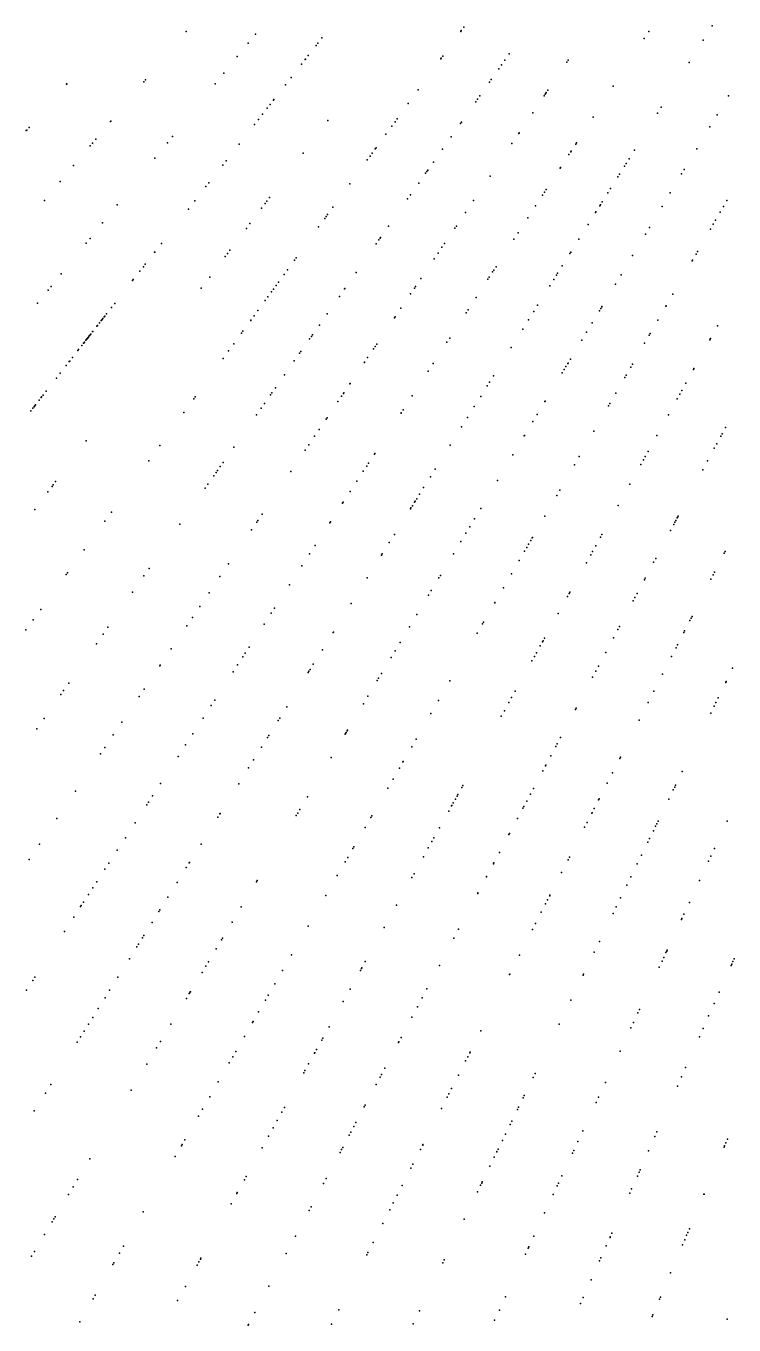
# Model space of a CAD drawing. Header units: metres. Extents: x -4327 to 4266, y -3886 to 3992.
# Drawn here: x -832.6 to -565.5, y -1408.1 to -918.2 of the extents above; entities that cross this region are included whole.
import ezdxf

# ---------------------------------------------------------------- set-up
doc = ezdxf.new("R2010")
doc.units = ezdxf.units.M

msp = doc.modelspace()

# ---------------------------------------------------------------- linework, layer by layer
for p in [(-772.15, -920.22, 2481.81), (-668.57, -920.21, -918.52), (-668.36, -919.92, -904.98), (-667.39, -918.59, 2515.08), (-597.63, -920.27, 2503.04), (-573.75, -918.19, 2503.12), (-748.82, -924.71, 2478.97), (-746.05, -921.3, 2487.17), (-723.11, -925.53, -909.92), (-722.44, -924.68, -910.1), (-720.91, -922.72, 2491.56), (-599.31, -922.86, 2498.96), (-577.12, -923.58, 2502.82), (-752.85, -929.69, 2502.79), (-727.27, -930.86, 2520.68), (-727.12, -930.68, -902.67), (-726.06, -929.31, 2488.17), (-676.12, -930.6, 2511.35), (-675.94, -930.35, 2510.67), (-675.35, -929.54, -905.27), (-650.3, -928.72, 2515.01), (-728.64, -932.61, -899.45), (-654.21, -934.31, 2497.37), (-653.18, -932.83, -935.09), (-651.93, -931.05, -921.94), (-628.56, -931.88, -936.42), (-628.52, -931.82, 2507.9), (-628.04, -931.11, 2517.04), (-582.33, -931.93, 2473.64), (-817.26, -940.15, 2507.07), (-817.17, -940.05, 2496.53), (-788.12, -939.24, 2508.66), (-787.48, -938.48, 2489.38), (-761.19, -939.99, 2498.92), (-757.92, -935.95, 2505.59), (-734.73, -940.41, 2482.83), (-732.59, -937.68, 2514.12), (-657.73, -939.33, -902.47), (-657.05, -938.37, -916.83), (-684.59, -942.26, 2503.04), (-661.37, -944.54, -912.58), (-637.09, -944.53, -918.99), (-636.65, -943.87, 2485.67), (-636.45, -943.57, 2502.87), (-636.27, -943.31, -923.98), (-635.7, -942.46, 2514.46), (-611.02, -940.88, -939.8), (-567.57, -944.59, 2476.92), (-741.62, -949.23, -895.94), (-740.48, -947.77, -926.55), (-739.18, -946.11, -928.06), (-739.08, -945.97, 2508), (-688.35, -947.43, 2498.95), (-662.91, -946.74, 2490.93), (-662.26, -945.8, 2506.34), (-592.88, -948.81, 2489.11), (-800.67, -954.2, 2524.13), (-800.58, -954.09, 2492.94), (-746.38, -955.32, 2501.18), (-744.92, -953.45, -888.69), (-743.33, -951.42, -921.75), (-718.72, -953.78, 2491.57), (-693.34, -954.3, 2495.78), (-692.56, -953.22, 2500.01), (-668.7, -955, 2498.37), (-668.28, -954.41, -911.82), (-641.42, -950.95, -912.92), (-618.6, -952.56, 2490.48), (-594.33, -951.13, -940.57), (-571.81, -951.64, 2495.42), (-832.47, -957.65, 2498.78), (-832.29, -957.44, 2528.89), (-831.43, -956.45, 2485.56), (-777.3, -959.89, 2485.8), (-696.77, -959.02, -906.01), (-694.56, -955.98, -909.28), (-672.19, -959.98, 2497.18), (-646.7, -958.77, 2514.01), (-646.49, -958.46, -913.97), (-574.57, -956.25, 2500.15), (-808.36, -963.37, 2489.94), (-807.49, -962.33, 2490.62), (-806.28, -960.89, 2517.57), (-779.21, -962.25, 2526.4), (-752.17, -962.74, -926.4), (-700.81, -964.58, 2519.09), (-700.47, -964.12, -898.53), (-675.42, -964.6, 2512.76), (-649.23, -962.53, 2509.44), (-625.19, -962.71, -923.86), (-624.9, -962.27, -910.11), (-603, -965, -930.23), (-579.53, -964.5, 2518.03), (-783.95, -968.09, 2493.39), (-757.07, -969.01, 2491.85), (-728.01, -966.11, 2502.73), (-703.81, -968.71, 2508.63), (-702.77, -967.28, -893.33), (-701.98, -966.19, -896.38), (-678.85, -969.49, -905.59), (-627.76, -966.66, -903.05), (-627.08, -965.61, 2502.88), (-626.95, -965.42, 2480.95), (-606.14, -970.02, 2497.26), (-605.05, -968.28, 2510.84), (-814.65, -970.87, 2512.72), (-758.34, -970.63, 2516.74), (-681.81, -973.73, 2504.47), (-681.38, -973.11, 2520.59), (-681, -972.57, -902.32), (-657.5, -974.79, -905.8), (-631.07, -971.76, -911.91), (-630.95, -971.58, 2489.67), (-608.65, -974.05, -918.23), (-606.75, -971.01, -912.3), (-585.21, -973.95, -929.9), (-584.2, -972.27, -933.47), (-819.72, -976.9, 2504.52), (-764.7, -978.77, -911.25), (-763.54, -977.29, -915.08), (-710.36, -977.72, -926.81), (-684.4, -977.43, -930.67), (-612.05, -979.49, 2482.19), (-609.33, -975.13, -904.95), (-825.63, -983.95, 2519.19), (-768.9, -984.15, 2482.83), (-741.73, -984.31, 2494.09), (-740.69, -982.93, 2521.68), (-688.61, -983.44, 2483.82), (-687.53, -981.9, -899.68), (-663.69, -983.96, -899.97), (-637.69, -981.96, -910.15), (-636.99, -980.89, -902.01), (-636.37, -979.92, 2489.71), (-615.19, -984.51, 2477.22), (-613.07, -981.12, -912.55), (-589.51, -981.11, -926.36), (-568.14, -984.05, -945.56), (-798.13, -985.61, 2531.59), (-771.32, -987.25, 2521.4), (-743.73, -986.96, 2500.82), (-742.35, -985.13, 2492.75), (-718.78, -989.32, -915.76), (-716.77, -986.56, -923.62), (-666.74, -988.49, -901.04), (-640.37, -986.08, 2508.91), (-617.68, -988.49, -913.23), (-617.58, -988.34, -908.99), (-617.56, -988.3, 2490.31), (-616.14, -986.02, 2513.07), (-615.88, -985.61, -916.73), (-592.61, -986.27, -911.66), (-570.68, -988.44, -938.25), (-569.43, -986.28, -939.32), (-803.7, -992.48, 2528.54), (-749.43, -994.53, 2485.77), (-748.07, -992.72, 2488.02), (-722.18, -994, -909.67), (-719.84, -990.78, -917.11), (-719.33, -990.07, -894.76), (-695.78, -993.68, -889.96), (-670.75, -994.43, -893.16), (-670.22, -993.64, 2483.12), (-643.24, -990.5, 2509.47), (-620.52, -993.03, -907.17), (-597.38, -994.21, -912.83), (-573.27, -992.94, 2499.59), (-572.43, -991.48, -932.79), (-808.39, -998.28, 2489.09), (-699.42, -998.87, 2494.95), (-699, -998.27, -918.85), (-698.81, -998, -925.92), (-648.47, -998.56, -900.78), (-646.9, -996.15, 2506.02), (-623.95, -998.53, 2508.95), (-598.9, -996.75, -913.11), (-574.37, -994.83, 2504.36), (-809.83, -1000.06, 2493.53), (-784.06, -1003.55, -907.87), (-783.99, -1003.46, -906.74), (-781.42, -1000.18, 2499.45), (-756.59, -1004.03, 2519.79), (-755.63, -1002.75, 2520.03), (-700.43, -1000.32, -913.44), (-677.09, -1003.83, -925.44), (-675.63, -1001.66, 2489.27), (-674.66, -1000.23, 2475.38), (-627.35, -1003.97, 2504.83), (-627.08, -1003.53, 2507.28), (-579.79, -1004.22, -913.62), (-579.22, -1003.24, 2468.44), (-788.31, -1008.99, 2524.89), (-787.6, -1008.08, -901.49), (-757.44, -1005.16, 2526.07), (-731.31, -1006.57, -895.17), (-730.62, -1005.61, 2491.38), (-678.56, -1006, -890.25), (-655.25, -1009, -931.01), (-630.3, -1008.7, -897.83), (-603.73, -1004.78, 2480.19), (-581.26, -1006.77, 2470.11), (-581.09, -1006.47, -920.82), (-819.27, -1011.72, 2472.74), (-792.34, -1014.15, 2520.72), (-792.1, -1013.84, 2489.72), (-789.59, -1010.63, -896.45), (-763.27, -1012.89, 2514.51), (-735.21, -1011.93, -876.34), (-733.91, -1010.14, -867.7), (-708, -1011.13, 2484.23), (-683.59, -1013.46, -921.71), (-658.33, -1013.74, 2483.46), (-657.83, -1012.97, -927.32), (-656.53, -1010.97, 2487.01), (-656.05, -1010.24, -893.88), (-633.49, -1013.79, -928.22), (-632.44, -1012.11, 2486.41), (-632.01, -1011.42, 2481.25), (-608.08, -1012.02, -904.41), (-608.07, -1012, 2483.95), (-824.18, -1017.77, 2514.1), (-823.09, -1016.44, 2514.15), (-766.44, -1017.09, 2528.37), (-739.91, -1018.4, -858.6), (-739.26, -1017.5, 2486.8), (-738.2, -1016.05, -860.64), (-737.27, -1014.76, 2486.83), (-712.36, -1017.36, 2516.73), (-712.26, -1017.21, -895.5), (-686.05, -1017.11, -922.93), (-685.59, -1016.43, -907.74), (-634.95, -1016.14, -930.37), (-610.21, -1015.56, -899.41), (-828.23, -1022.77, 2483.32), (-799.12, -1022.82, 2481.82), (-742.31, -1021.7, -872.54), (-741.32, -1020.33, -854.2), (-714.35, -1020.2, -887.85), (-687.47, -1019.22, 2498.12), (-662.79, -1020.61, 2493.37), (-639.55, -1023.49, -931.83), (-591.16, -1023.92, -900.59), (-591.07, -1023.77, 2501.21), (-588.5, -1019.31, -906.72), (-803.56, -1028.51, 397.87), (-803.11, -1027.93, 285.09), (-802.88, -1027.64, 342.2), (-802.23, -1026.81, 2478.32), (-800.31, -1024.35, -886.64), (-746.55, -1027.54, 2511.34), (-745.1, -1025.54, -865.63), (-718.94, -1026.75, -912.24), (-693.6, -1028.3, 2479.29), (-693.34, -1027.91, 2519.43), (-691.14, -1024.65, 2507.99), (-666.51, -1026.34, -919.56), (-665.78, -1025.21, -890.69), (-641.04, -1025.88, 2495.78), (-641.03, -1025.86, -896.64), (-616.24, -1025.6, -900.09), (-615.74, -1024.77, 2466.54), (-615.37, -1024.15, 2485.76), (-615.28, -1024.01, 2475.02), (-807.43, -1033.47, 290.37), (-807.38, -1033.39, 115.81), (-805.81, -1031.39, 171.22), (-805.61, -1031.13, -926.38), (-804.87, -1030.19, 2513.04), (-804.86, -1030.17, -927.66), (-804.83, -1030.14, 520.3), (-804.2, -1029.33, 167.99), (-804.14, -1029.26, 277.26), (-803.87, -1028.91, 461.17), (-750.71, -1033.26, 2508.31), (-747.78, -1029.23, -900.67), (-747.75, -1029.19, -875.86), (-721.89, -1030.97, -869.55), (-645.17, -1032.49, -888.12), (-643.01, -1029.03, 2496.48), (-621.07, -1033.64, -921.65), (-618.98, -1030.15, 2489.88), (-594.14, -1029.09, -905.13), (-571.65, -1031.28, 2505.4), (-810.83, -1037.81, -1.08), (-810.81, -1037.79, -52.1), (-810.52, -1037.42, 350.06), (-809.99, -1036.74, 64.99), (-809.73, -1036.41, 8.25), (-809.7, -1036.37, 59.22), (-809.43, -1036.02, 6.81), (-809.32, -1035.88, 224.04), (-809.23, -1035.77, 594.25), (-809.06, -1035.55, 528.03), (-808.71, -1035.1, -919.23), (-808.54, -1034.88, 408.18), (-808.52, -1034.86, 117.42), (-808.18, -1034.42, 227.41), (-754.16, -1038.02, 2472.96), (-751.26, -1034.02, -894.43), (-725.56, -1036.21, -909.08), (-724.92, -1035.29, -864.07), (-724.53, -1034.73, -880.9), (-700.25, -1038.16, -874.29), (-673.76, -1037.5, -913.83), (-672.7, -1035.87, 2509.79), (-622.88, -1036.64, -917.04), (-599.17, -1037.79, 2489.61), (-597.45, -1034.81, -898.89), (-597.05, -1034.11, 2505.23), (-574.54, -1036.5, 2500.37), (-574.41, -1036.26, -903.5), (-574.27, -1036, 2485.14), (-815.05, -1043.22, 538.66), (-813.01, -1040.61, 2504.98), (-812.71, -1040.22, -893.01), (-811.53, -1038.71, 467.99), (-756.13, -1040.72, 2519.61), (-729.36, -1041.63, 2527.95), (-728.92, -1041, 2499.2), (-703.69, -1043.26, 2532.59), (-701.49, -1040.01, -905.69), (-700.84, -1039.04, -909.01), (-649.56, -1039.51, -918.97), (-817.43, -1046.27, 2502.04), (-816.24, -1044.74, -921.34), (-816.21, -1044.71, -57.52), (-816.1, -1044.56, 664.97), (-758.24, -1043.63, -854.34), (-731.35, -1044.47, -897.48), (-704.92, -1045.08, 2530.1), (-704.86, -1044.99, -869.86), (-680.82, -1048.37, -904.57), (-678.96, -1045.5, 2526.15), (-629.51, -1047.69, 2490.49), (-628.85, -1046.57, -887.59), (-628.16, -1045.43, 2502.35), (-628.09, -1045.32, -894.69), (-627.2, -1043.84, 2505.48), (-604.39, -1046.83, 2497.34), (-603.76, -1045.74, -928.13), (-580.76, -1047.72, -894.02), (-580.57, -1047.37, -893.72), (-821.1, -1050.96, -110.45), (-819.64, -1049.09, 605.4), (-735.05, -1049.76, -851.74), (-710.37, -1053.16, -870.53), (-710.25, -1052.99, 2504.6), (-657.68, -1052.51, 2528.86), (-656.19, -1050.12, -912.62), (-630.29, -1048.97, -917.48), (-606.64, -1050.72, -918.94), (-606.13, -1049.86, -920.27), (-583.65, -1052.92, 2501.1), (-826.68, -1058.11, -909.44), (-826.11, -1057.37, -169.59), (-825.01, -1055.97, -115.4), (-768.76, -1058.11, 2484.25), (-740.33, -1057.3, 2471.23), (-739.82, -1056.57, 2512.79), (-739.82, -1056.57, -899.49), (-738.48, -1054.66, 2491.5), (-713.5, -1057.8, 2499.12), (-712.81, -1056.79, 2523.86), (-712.7, -1056.61, -862.2), (-686.88, -1057.7, 2531.22), (-661.03, -1057.87, 2490.02), (-658.53, -1053.86, 2535.6), (-610.06, -1056.66, -890.03), (-585.9, -1057, -892.73), (-585.2, -1055.72, -894.71), (-829.94, -1062.28, 2503.93), (-829.54, -1061.77, -173.28), (-829.42, -1061.61, -225.82), (-829.25, -1061.39, 533.54), (-829.04, -1061.12, -902.42), (-827.64, -1059.34, 2526.63), (-826.88, -1058.36, 680.19), (-769.29, -1058.84, 2509.17), (-743.87, -1062.35, -849.78), (-742.58, -1060.51, -893.43), (-714.88, -1059.85, -904.01), (-690.28, -1062.95, -903.52), (-663.45, -1061.74, -907.01), (-636.83, -1059.87, 2526.4), (-636.76, -1059.74, 2505.3), (-612.84, -1061.47, 2487.14), (-612.33, -1060.59, -919.19), (-586.94, -1058.87, -932.65), (-830.75, -1063.32, 595.05), (-773.02, -1063.98, 2517.99), (-745.58, -1064.8, 2508.74), (-719.33, -1066.46, -893.95), (-718.97, -1065.92, -853.53), (-691.09, -1064.19, 2498.78), (-691.04, -1064.11, -902.43), (-666.01, -1065.85, -901.14), (-641.37, -1067.42, 2523.46), (-639.78, -1064.78, 2531.11), (-590.23, -1064.8, -924.2), (-723.69, -1072.91, 2527.99), (-721.97, -1070.37, -897.23), (-668.21, -1069.36, -903.08), (-644.57, -1072.75, -909.79), (-644.54, -1072.69, -914.97), (-618.32, -1070.96, 2530.22), (-594.55, -1072.6, -913.17), (-570.46, -1072.88, -888.41), (-569.97, -1071.97, -915.39), (-568.73, -1069.62, 2513.28), (-809.85, -1074.7, 2506.06), (-782.07, -1076.43, 2507.34), (-754.14, -1077.02, 2517.32), (-725.87, -1076.14, 2511.93), (-672.52, -1076.26, -901.59), (-572.9, -1077.47, -895.28), (-571.98, -1075.73, 2489.35), (-786.28, -1082.23, 2540.88), (-727.24, -1078.18, -890.18), (-701.12, -1079.62, -925.13), (-700.96, -1079.39, 2487.24), (-648.87, -1079.89, 2535.5), (-623.83, -1080.51, -907), (-599.65, -1081.79, -911.59), (-598.98, -1080.59, 2483.11), (-597.9, -1078.65, -915.18), (-575.42, -1082.21, 2487.14), (-760.84, -1086.59, 2536.32), (-760.28, -1085.8, -879.94), (-759.26, -1084.34, 2514.33), (-758.2, -1082.82, -845.68), (-732.63, -1086.16, -842.21), (-705.31, -1086.09, 2492.67), (-704.05, -1084.15, -896.25), (-703.37, -1083.09, 2515.9), (-678.22, -1085.39, 2523.77), (-625.64, -1083.64, 2518.26), (-600.61, -1083.53, -908.89), (-577.2, -1085.55, -912.35), (-822.76, -1091.84, 2493.56), (-822.33, -1091.26, 2492.25), (-821.41, -1090.04, 2512.17), (-764.99, -1092.52, -869.75), (-763.94, -1091.03, -837.83), (-761.76, -1087.91, -841.51), (-707.78, -1089.89, -920.02), (-682.55, -1092.3, -926.71), (-680.01, -1088.24, 2506.63), (-654.71, -1089.62, -899.94), (-604.77, -1091.04, 2479.93), (-824.33, -1093.92, 2501.55), (-710.29, -1093.75, 2496.93), (-685.73, -1097.4, 2484.16), (-685.18, -1096.52, 2482.17), (-684.1, -1094.79, -923.48), (-632.35, -1095.26, 2500.63), (-631.22, -1093.3, 2499.53), (-829.3, -1100.52, 2487.58), (-800.3, -1101.52, 2538.96), (-743.52, -1102.32, -876.42), (-713.12, -1098.11, -894.11), (-712.94, -1097.83, 2506.24), (-687.55, -1100.31, -901.66), (-687.33, -1099.95, -925.7), (-686.81, -1099.13, 2498.04), (-685.99, -1097.82, 2515.16), (-661.02, -1100.13, -898.16), (-609.22, -1099.07, 2504.98), (-609.2, -1099.02, 2487.93), (-802.8, -1104.96, 2567.02), (-774.5, -1106.1, 2495.05), (-745.55, -1105.32, -847.84), (-745.16, -1104.75, -843.33), (-717.94, -1105.54, -927.84), (-717.72, -1105.19, 2503.05), (-665.18, -1107.04, -897.52), (-663.37, -1104.04, -935.26), (-636.83, -1103.03, -903.79), (-588.19, -1106.23, 2504.33), (-587.73, -1105.36, 2498.96), (-587.35, -1104.64, 2524.78), (-586.85, -1103.71, -913.94), (-586.8, -1103.61, -912.82), (-586.5, -1103.04, 2531.53), (-747.47, -1108.16, -836.78), (-693.58, -1109.95, -927.67), (-666.64, -1109.47, 2481.46), (-641.6, -1111.29, -901.12), (-641.49, -1111.09, 2519.67), (-615.82, -1110.97, -903.44), (-615.27, -1109.98, 2526.41), (-589.37, -1108.45, -907.4), (-810.61, -1115.71, 2489.54), (-723.49, -1114.08, -916.72), (-695.5, -1113.03, 2509.51), (-668.53, -1112.62, -920.01), (-644.48, -1116.27, 2534.86), (-643.65, -1114.83, -903.99), (-642.95, -1113.61, -928.37), (-642.15, -1112.23, 2472.04), (-618.84, -1116.41, -896.38), (-617.61, -1114.2, 2522.29), (-569.16, -1117.04, -907.21), (-568.8, -1116.34, -908.72), (-756.14, -1121.03, 2505.1), (-728.5, -1121.79, -905.93), (-725.61, -1117.33, 2540.63), (-698.46, -1117.77, 2506.87), (-698.42, -1117.71, -894.75), (-698.15, -1117.28, 2505.76), (-671.34, -1117.3, 2469.33), (-646.51, -1119.79, -897.53), (-621.17, -1120.62, 2516.33), (-619.49, -1117.6, 2523.13), (-595.77, -1120.47, 2522.81), (-594.98, -1118.99, -904.5), (-817.42, -1125.08, 2484.81), (-816.98, -1124.47, 2486.66), (-788.15, -1125.6, 2496.58), (-786.17, -1122.76, -874.77), (-759.39, -1125.85, 2486.58), (-703.83, -1126.37, -916.58), (-676.79, -1126.37, 2509.24), (-676.2, -1125.39, -916.65), (-649.4, -1124.79, 2483.37), (-598.92, -1126.41, 2525.86), (-574.15, -1126.83, 2507.36), (-573.34, -1125.25, -912.82), (-572.82, -1124.23, -901.56), (-792.43, -1131.71, 2526.42), (-733.13, -1128.92, 2529.94), (-679.67, -1131.16, -892.73), (-652.43, -1130.03, -923.78), (-599.27, -1127.07, 2486.77), (-763.51, -1131.94, -871.41), (-709.86, -1136.01, -903.01), (-680.72, -1132.91, -918.49), (-655.74, -1135.78, -915.65), (-655.65, -1135.62, 2507.3), (-628.24, -1133.37, -889.05), (-627.63, -1132.28, -891.31), (-627.34, -1131.76, 2494.05), (-603.5, -1135.01, -932.35), (-602.83, -1133.76, -927.06), (-601.99, -1132.17, -899.41), (-827.03, -1138.31, 2514.04), (-769.81, -1141.29, 2517.43), (-766.97, -1137.08, 2517.92), (-740.11, -1139.67, -904.24), (-738.86, -1137.74, 2500.17), (-685.1, -1140.2, 2506.67), (-631.8, -1139.8, 2491.79), (-581.61, -1141.48, 2526.23), (-581.3, -1140.87, 2524.89), (-832.59, -1145.96, 2473.64), (-829.84, -1142.18, 2503.33), (-801.69, -1144.93, 2516.67), (-771.92, -1144.42, 2491.95), (-742.76, -1143.75, 2497.11), (-687.89, -1144.84, 2500.39), (-660.31, -1143.68, 2511.73), (-659.94, -1143.06, -921.52), (-609.24, -1145.82, 2511.26), (-608.61, -1144.63, -893.58), (-584.1, -1146.37, -929.95), (-582.09, -1142.41, 2487.79), (-806.04, -1151.15, 2494.95), (-803.5, -1147.52, -885.48), (-716.72, -1146.99, 2502.38), (-716.62, -1146.83, 2511.86), (-691.41, -1150.69, 2523.1), (-662.36, -1147.24, -916.32), (-637.73, -1150.49, -894.07), (-637.5, -1150.07, -927.7), (-636.92, -1149.03, -896.08), (-610.88, -1148.9, -929.75), (-584.38, -1146.91, -928.26), (-777.75, -1153.06, 2520.47), (-750.78, -1156.11, 2517.55), (-749.88, -1154.72, -891.47), (-748.41, -1152.44, -896.11), (-720.77, -1153.47, -905.07), (-693.33, -1153.89, -902.14), (-640.78, -1156, 2523.86), (-639.99, -1154.57, 2504.1), (-638.55, -1151.97, -918.51), (-613.83, -1154.45, -886.6), (-588.98, -1155.95, -926.99), (-587.33, -1152.69, -932.94), (-586.78, -1151.62, -896.11), (-782.14, -1159.56, 2534.7), (-781.93, -1159.26, 2504.88), (-752.77, -1159.16, -930.62), (-725.37, -1160.83, -896.91), (-724.18, -1158.94, -897.58), (-694.82, -1156.37, 2502.54), (-694.79, -1156.33, -910.45), (-641.69, -1157.63, 2490.94), (-616.58, -1159.62, 2484.76), (-565.98, -1160.43, 2518.61), (-816.46, -1166.03, 2504.78), (-754.45, -1161.76, 2513.57), (-726.09, -1161.99, 2518.67), (-725.81, -1161.54, -891.06), (-700.04, -1165.05, 2524.62), (-699.53, -1164.21, 2529.41), (-698.48, -1162.46, 2496.13), (-672.73, -1165.21, 2515.53), (-618.79, -1163.77, 2487.08), (-617.59, -1161.51, -919.51), (-592.43, -1162.71, 2515.13), (-568.59, -1165.78, -932.13), (-568.42, -1165.44, -889.61), (-819.48, -1170.34, 2479.3), (-818.38, -1168.77, 2494.81), (-788.05, -1168.33, 2489.27), (-703.55, -1170.9, 2517.52), (-648.05, -1169.12, -913.88), (-595.66, -1169.05, -889.68), (-789.87, -1171.03, 2510.97), (-762.75, -1174.53, -888.44), (-761.39, -1172.44, -920.38), (-734.17, -1174.92, 2494.59), (-705.29, -1173.79, -895.14), (-677, -1172.61, -905.25), (-650.4, -1173.35, -905.42), (-649.38, -1171.51, -907.19), (-649.36, -1171.47, -910.37), (-624.98, -1175.42, 2508.66), (-597.84, -1173.33, 2501.28), (-572.97, -1174.77, -918.93), (-572.29, -1173.36, -930.66), (-571.41, -1171.56, 2462.83), (-825.77, -1179.32, -904.53), (-765.78, -1179.2, 2496.26), (-737.46, -1180.18, 2544.85), (-736.85, -1179.21, -930.75), (-679.8, -1177.46, 2495.97), (-653.27, -1178.54, 2532.59), (-652.1, -1176.42, 2511.49), (-625.28, -1175.98, -911.64), (-601.26, -1180.04, -915.03), (-574.23, -1177.35, 2468.47), (-828.5, -1183.23, 2516.11), (-799.66, -1185.55, 2500.46), (-796.47, -1180.81, -900.31), (-769.64, -1185.14, -909.49), (-712.21, -1185.32, -927.8), (-712.04, -1185.04, -891.92), (-711.78, -1184.59, -886.26), (-711.42, -1184, -927.86), (-711.29, -1183.78, 2545.21), (-802.85, -1190.27, -904.24), (-772.36, -1189.32, -919.28), (-743.7, -1190.16, 2501.17), (-741.46, -1186.59, -887.64), (-740.99, -1185.84, -921.69), (-687.07, -1190.03, -896.11), (-685.39, -1187.12, 2542.81), (-632.68, -1189.9, -908.46), (-632.15, -1188.89, -903.43), (-630.88, -1186.52, 2522.37), (-804.47, -1192.67, 2534.69), (-775.2, -1193.7, 2485.57), (-746.73, -1195.02, -921.13), (-717.46, -1194.06, 2544.09), (-634.6, -1193.51, 2504.22), (-608.58, -1194.4, 2526.11), (-608.32, -1193.9, -906.46), (-748.62, -1198.04, -923.46), (-691.71, -1198.08, 2484.56), (-690.37, -1195.76, -888.66), (-690.27, -1195.58, -888.52), (-637.56, -1199.08, -906.88), (-636.55, -1197.17, 2498.85), (-636.43, -1196.95, 2537.88), (-611.36, -1199.86, 2501.29), (-585, -1199.42, -914.48), (-781.8, -1203.87, -905.15), (-752.34, -1204, 2507.76), (-694.1, -1202.22, -921.56), (-694.08, -1202.19, 2531.93), (-667.73, -1204.62, 2495.96), (-613.32, -1203.7, 2512.59), (-587.47, -1204.5, 2512.15), (-813.94, -1206.72, -907.89), (-784.84, -1208.54, 2532.47), (-726.41, -1208.95, -921.95), (-696.07, -1205.62, -888.49), (-670.58, -1209.76, -931.32), (-669.96, -1208.64, 2491.41), (-669.65, -1208.09, 2555.61), (-668.19, -1205.44, -893.44), (-642.29, -1207.96, 2518.1), (-641.09, -1205.71, -896.89), (-616.57, -1210.09, -905.86), (-616.35, -1209.65, -906.6), (-590.08, -1209.85, 2510.1), (-588.35, -1206.29, -903.68), (-587.84, -1205.24, 2513.69), (-787.04, -1211.94, 2507.68), (-786.42, -1210.98, 2499.39), (-729.29, -1213.74, -912.43), (-673.07, -1214.26, 2486.98), (-672.01, -1212.34, -927.83), (-671.92, -1212.18, 2492.31), (-671.4, -1211.23, -889.18), (-645.09, -1213.24, 2515.98), (-644.72, -1212.55, 2491.89), (-643.64, -1210.51, 2553.2), (-619.02, -1214.9, 2512.91), (-618.2, -1213.28, -901.82), (-820.95, -1217.11, -894.71), (-791.44, -1218.72, -900.88), (-760.18, -1216.55, -902.39), (-759.42, -1215.33, 2486.88), (-759.42, -1215.33, 2486.88), (-759.31, -1215.15, 2495.95), (-730.63, -1215.98, -909.74), (-730.07, -1215.04, 2481.7), (-702.43, -1216.65, 2519.84), (-702.07, -1216.03, 2502.48), (-647.16, -1217.12, -924.88), (-620.9, -1218.58, -898.26), (-619.09, -1215.03, 2556.26), (-594.61, -1219.12, -902.58), (-594.11, -1218.1, -906.09), (-594.08, -1218.05, 2520.52), (-568.01, -1218.11, -907.1), (-795.1, -1224.34, 2501.7), (-704.66, -1220.5, -919.05), (-678.7, -1224.41, -878.5), (-676.59, -1220.61, 2506.41), (-650.36, -1223.15, -927.27), (-650.13, -1222.71, -890.2), (-621.81, -1220.36, 2527.5), (-597.32, -1224.69, 2537.56), (-595.87, -1221.71, 2531.39), (-595.03, -1220, 2504.86), (-827.49, -1226.81, 2482.69), (-798.14, -1229.03, 2523.91), (-766.55, -1226.74, 2529.32), (-709.25, -1228.45, 2480.27), (-708.87, -1227.8, -912.47), (-680.8, -1228.2, 2502.7), (-679.45, -1225.76, -878.4), (-597.95, -1225.99, 2523.72), (-572.82, -1228.42, 2504.5), (-831.33, -1232.5, -919.42), (-801.35, -1233.97, 2527.71), (-771, -1233.85, 2515.26), (-770.91, -1233.71, 2502.36), (-712.12, -1233.43, -904.62), (-711.2, -1231.83, -912.17), (-711.19, -1231.81, 2534.96), (-682.63, -1231.5, 2512.62), (-656.22, -1234.17, -927.92), (-656.05, -1233.85, 2519.4), (-653.94, -1229.89, 2521.03), (-628.09, -1232.69, -930.43), (-627.58, -1231.69, 2495.45), (-601.96, -1234.19, 2511.07), (-600.33, -1230.86, -897.32), (-575.03, -1233.16, -904.33), (-574.15, -1231.27, -902.94), (-802.81, -1236.21, -891.71), (-772.09, -1235.6, 2499.91), (-715.12, -1238.62, 2485.06), (-686.99, -1239.37, -913.11), (-686.19, -1237.91, 2509.64), (-658.84, -1239.1, -921.73), (-658.78, -1238.99, -885.92), (-630.5, -1237.42, -882.1), (-604.37, -1239.14, -893.71), (-807.4, -1243.29, -886.9), (-805.89, -1240.96, -924.04), (-775.6, -1241.23, -902.96), (-745.65, -1240.97, -895.35), (-745.38, -1240.51, 2489.39), (-745.36, -1240.49, 2514.53), (-745.33, -1240.44, -898.25), (-605.88, -1242.23, 2547.19), (-578.42, -1240.42, 2499.57), (-810.86, -1248.62, 2485.46), (-809.01, -1245.76, -880.98), (-779.03, -1246.7, -894.81), (-719.42, -1246.07, 2496.85), (-662.17, -1245.35, 2539.62), (-662.06, -1245.16, 2497.33), (-636.52, -1249.25, 2514.82), (-635.77, -1247.77, -923.06), (-634.99, -1246.23, -925.22), (-634.89, -1246.05, -925.08), (-608.23, -1247.05, -927.63), (-582.29, -1248.73, 2493.67), (-811.98, -1250.33, 2535.7), (-811.71, -1249.92, 2544.39), (-782.42, -1252.14, 2530.2), (-782.05, -1251.55, -887.3), (-751.35, -1250.46, 2496.8), (-692.79, -1249.83, -915.31), (-638.16, -1252.47, 2524.53), (-611.11, -1252.97, -919.97), (-609.87, -1250.41, -922.46), (-584.33, -1253.11, -896.3), (-814.58, -1254.35, 2478.43), (-785.01, -1256.28, 2488.44), (-754.76, -1256.13, 2536.62), (-726.14, -1257.71, 2504.38), (-697.45, -1258.23, 2505.92), (-669.35, -1258.87, -914.33), (-641.46, -1258.94, 2479.99), (-640.33, -1256.71, -924.17), (-585.32, -1255.22, 2529.39), (-585.11, -1254.78, -928.92), (-818.09, -1259.75, -924.43), (-788.63, -1262.07, 2534.36), (-788.08, -1261.19, -889.72), (-758.83, -1262.9, 2524.81), (-758.4, -1262.2, -890.8), (-671.16, -1262.28, 2518.82), (-616.24, -1263.48, -884.28), (-790.76, -1265.48, -886.13), (-790.1, -1264.42, 2535.92), (-760.85, -1266.26, 2496.99), (-732.37, -1268.5, -899.24), (-646.37, -1268.58, 2534.19), (-618.19, -1267.47, -921.82), (-591.12, -1267.67, 2524.97), (-590.84, -1267.06, 2507.61), (-590.68, -1266.72, -926.74), (-793.58, -1269.99, -919.39), (-764.78, -1272.8, 2525.57), (-763.77, -1271.12, -881.7), (-705.98, -1273.63, -908.28), (-705.86, -1273.4, -894.94), (-704.57, -1271.07, -898.77), (-676.58, -1272.47, -905.46), (-593.7, -1273.2, 2481.44), (-592.6, -1270.84, -888.48), (-591.99, -1269.54, -921.12), (-566.56, -1272.51, -927.99), (-566.34, -1272.02, -926.53), (-565.89, -1271.01, 2564.11), (-565.45, -1270.02, 2499.96), (-830.03, -1278.14, -916.28), (-829.24, -1276.91, 2516.8), (-797.93, -1276.95, 2523.1), (-766.17, -1275.12, -918.87), (-735.8, -1274.44, 2537.68), (-706.39, -1274.37, -908.81), (-650.12, -1275.94, 2500.76), (-650.05, -1275.79, -906.16), (-622.41, -1276.12, -917.09), (-622.26, -1275.81, 2526.56), (-832.4, -1281.79, 2510.93), (-801.02, -1281.89, -874.36), (-770.96, -1283.09, -922.36), (-770.88, -1282.96, -888.81), (-770.58, -1282.46, 2519.5), (-770.55, -1282.41, 2528.83), (-738.69, -1279.45, 2531.72), (-710.33, -1281.48, 2517.12), (-681.31, -1281.35, -896.4), (-571.05, -1282.61, -891.75), (-802.77, -1284.71, 2519.66), (-772.07, -1284.93, 2508.76), (-742.27, -1285.65, -889.25), (-741.16, -1283.72, 2514.91), (-712.9, -1286.1, 2535.73), (-684.93, -1288.17, -900.07), (-683.07, -1284.67, 2496.45), (-627.04, -1285.62, 2533.04), (-572.94, -1286.85, 2491.34), (-807.41, -1292.12, -911.54), (-805.33, -1288.8, -917.1), (-744.82, -1290.06, -880.2), (-686.97, -1292, -893.96), (-601.74, -1290.43, 2495.94), (-601.11, -1289.08, 2502.83), (-575.04, -1291.56, -926.37), (-810.63, -1297.29, -902.77), (-808.97, -1294.62, 2535.97), (-777.92, -1294.68, 2537.2), (-747.13, -1294.06, 2497.64), (-746.86, -1293.6, -882.62), (-718.18, -1295.63, 2522.72), (-660.94, -1297.17, -903.65), (-631.42, -1294.61, -903.88), (-604.34, -1296.01, 2519.47), (-603.41, -1294.01, -916.73), (-577.12, -1296.24, 2519.13), (-813.24, -1301.46, -913.59), (-812, -1299.47, 2495.92), (-781.84, -1301.2, 2527.99), (-750.13, -1299.27, -915.43), (-720.98, -1300.69, -921.96), (-720.53, -1299.88, -922.51), (-692.08, -1301.62, 2513.61), (-691.9, -1301.27, 2488.01), (-691.05, -1299.68, -892.67), (-578.54, -1299.43, -908.9), (-783.3, -1303.64, -916.65), (-754.6, -1307, 2544.61), (-753.38, -1304.9, -878.17), (-723.68, -1305.55, -885.31), (-723.65, -1305.49, 2519.84), (-722.97, -1304.27, 2552.28), (-665.91, -1306.92, -890.61), (-665.16, -1305.45, -896.19), (-665.06, -1305.26, -896.06), (-608.46, -1304.86, -906.77), (-787, -1309.78, -905.14), (-755.89, -1309.25, 2471.55), (-727.78, -1312.95, -921.61), (-727.33, -1312.14, -922.17), (-725.94, -1309.63, -880.37), (-697.19, -1311.23, 2535.33), (-666.71, -1308.49, 2516.6), (-583.71, -1311.04, 2512.52), (-823.22, -1317.43, 2511.94), (-760.05, -1316.44, 2522.07), (-700.49, -1317.42, -918.27), (-699.01, -1314.66, -880.89), (-698.45, -1313.59, 2496), (-669.45, -1313.88, -893.16), (-641.23, -1314.72, 2491.03), (-640.49, -1313.2, -901.39), (-613.97, -1316.67, 2533.81), (-585.28, -1314.57, -905.18), (-825.28, -1320.73, 2496.87), (-792.87, -1319.55, -911.89), (-763.28, -1322.05, -911.03), (-673.71, -1322.23, -916.63), (-673.08, -1320.99, 2502.85), (-672.05, -1318.97, 2502.15), (-644.99, -1322.43, 2502.51), (-644.58, -1321.58, -897.2), (-616.55, -1322.19, 2544.44), (-586.8, -1317.98, 2516.25), (-829.44, -1327.38, -901.97), (-766, -1326.76, 2504.61), (-735.07, -1326.1, 2487.9), (-704.96, -1325.84, 2544.46), (-704.64, -1325.23, -928.23), (-675.86, -1326.45, 2535.22), (-647.16, -1326.88, 2498.44), (-646.74, -1326.02, -895.81), (-617.48, -1324.19, -904.7), (-767.47, -1329.29, -901.33), (-737.76, -1330.95, 2484.8), (-736.03, -1327.83, 2543.92), (-708.12, -1331.78, -872.48), (-649.91, -1332.52, -884.77), (-649.3, -1331.25, -890.52), (-741.04, -1336.88, 2480.64), (-739.33, -1333.78, 2483.99), (-710.62, -1336.48, -914.56), (-710.03, -1335.38, 2534.26), (-708.93, -1333.3, 2493.09), (-651.65, -1336.09, 2490.9), (-622.46, -1334.87, -896.5), (-595.28, -1337.03, -893.03), (-594.52, -1335.32, 2530.13), (-773.97, -1340.56, 2518.3), (-773.65, -1340, -910.86), (-772.66, -1338.28, 2507.88), (-743.48, -1341.27, -906.14), (-713.51, -1341.92, -928.5), (-713.09, -1341.14, 2529.49), (-683.74, -1341.92, -878.87), (-682.91, -1340.29, 2523.71), (-682.8, -1340.06, 2523.28), (-654.46, -1341.85, 2526.63), (-652.86, -1338.57, -928.92), (-625.95, -1342.34, 2557.3), (-624.37, -1338.96, -894.84), (-569.22, -1341, 2518.51), (-569.03, -1340.54, 2520.82), (-568.57, -1339.47, -904.32), (-567.96, -1338.03, -911.06), (-808.44, -1345.47, -893.17), (-776.29, -1344.58, -900.34), (-714.1, -1343.02, 2511.27), (-655.92, -1344.84, -918.6), (-654.91, -1342.76, 2528.35), (-654.89, -1342.72, 2521.99), (-626.38, -1343.27, 2555.85), (-597.7, -1342.45, -901.06), (-749.47, -1352.09, 2518.07), (-687.35, -1348.99, -919.29), (-686.57, -1347.46, -921.64), (-657.59, -1348.27, 2522.98), (-630.38, -1351.86, 2496.31), (-601.93, -1351.95, 2489.03), (-601.27, -1350.48, 2489.41), (-600.85, -1349.53, -889.26), (-814.76, -1355.99, 2514.82), (-813.14, -1353.29, -893.81), (-750.17, -1353.34, -906.35), (-720.35, -1354.79, 2523.94), (-719.36, -1352.92, 2480.67), (-690.68, -1355.54, -922.61), (-661.08, -1355.41, -912.28), (-660.66, -1354.56, 2531.62), (-660.42, -1354.06, -914.75), (-632.12, -1355.58, -882.69), (-631.7, -1354.68, -933.44), (-604.08, -1356.79, 2548.29), (-816.51, -1358.91, 2502.02), (-753.05, -1358.55, 2514.7), (-752.86, -1358.2, 2514.06), (-692.53, -1359.17, 2503.05), (-662.26, -1357.84, 2518.95), (-633.68, -1358.92, -918.27), (-604.8, -1358.41, -927.47), (-576.78, -1358.81, -893), (-576.77, -1358.77, 2529.56), (-788.36, -1365.47, 2497.43), (-755.23, -1362.46, 2506.63), (-725.75, -1364.93, -912.3), (-725, -1363.54, 2534.01), (-695.37, -1364.73, 2501), (-693.99, -1362.04, -920.21), (-636.92, -1365.87, 2488.17), (-822.67, -1369.15, -884.83), (-822.03, -1368.09, 2528.08), (-821.6, -1367.38, 2505.52), (-697.94, -1369.79, 2513.35), (-667.29, -1368.15, -909.56), (-825.6, -1374.03, 2520.73), (-825.56, -1373.96, 2490.51), (-730.9, -1374.62, 2505.15), (-640.96, -1374.55, 2510.14), (-612.22, -1375.06, 2531.58), (-612.14, -1374.88, -878.24), (-611.52, -1373.5, 2503.77), (-584.07, -1375.98, -887.66), (-583.35, -1374.29, 2495.5), (-582.89, -1373.2, -928.22), (-582.31, -1371.84, 2528.48), (-829.4, -1380.35, 2520.18), (-797.31, -1380.97, 2513.61), (-795.81, -1378.39, -891.92), (-734.39, -1381.18, -902.57), (-703.55, -1380.79, 2511.93), (-701.64, -1377.05, 2474.81), (-644.16, -1381.4, -923.21), (-643.11, -1379.15, 2493.9), (-642.87, -1378.63, -915.69), (-613.65, -1378.28, 2518.7), (-584.88, -1377.9, -922.36), (-830.47, -1382.14, -880.62), (-799.82, -1385.32, 2515.46), (-799.46, -1384.7, -877.76), (-768.01, -1385.52, 2530.55), (-768, -1385.51, -894.55), (-767.34, -1384.32, -899.48), (-766.76, -1383.27, -901.08), (-766.57, -1382.93, -890.61), (-703.97, -1381.63, -899.21), (-675.35, -1384.67, -914.85), (-674.77, -1383.49, 2498.09), (-616.18, -1383.97, -918.72), (-615.66, -1382.79, -921.33), (-619.36, -1391.11, 2480.36), (-589.37, -1388.46, 2533.76), (-772.44, -1393.53, 2487.48), (-740.95, -1393.52, -895.78), (-807.29, -1398.27, 2499.64), (-806.46, -1396.83, 2524.18), (-775.4, -1398.86, 2512.06), (-651.67, -1397.52, 2517.84), (-623.33, -1400.02, -919.12), (-622.32, -1397.75, 2551.11), (-593.57, -1398.37, -884.27), (-593.23, -1397.56, 2485.17), (-746.2, -1403.4, 2539.03), (-714.54, -1402.37, 2505.09), (-684.18, -1402.77, -893.72), (-653.99, -1402.48, 2508.31), (-596.34, -1404.89, -919.88), (-596.07, -1404.25, 2521.72), (-568.01, -1405.86, -925.2), (-812.32, -1406.97, -878.09), (-748.71, -1408.12, -895.99), (-748.62, -1407.95, 2498.51), (-717.3, -1407.79, -896.77), (-686.54, -1407.61, 2526.18), (-655.77, -1406.31, 2487.75)]:
    msp.add_point(p)

doc.saveas('drawing.dxf')
